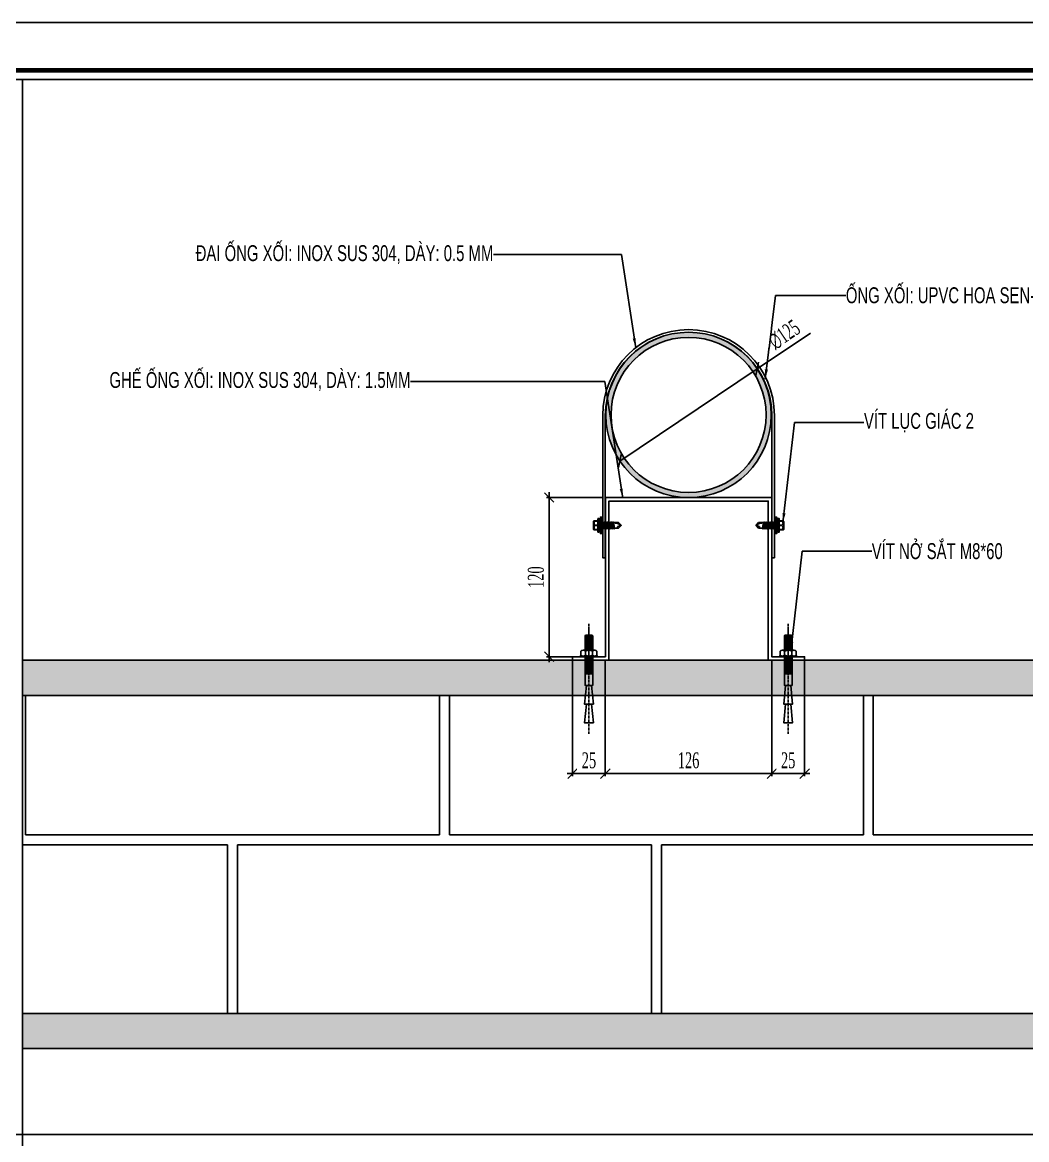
# Model space of a CAD drawing. Header units: inches. Extents: x 1359 to 46357, y -3807 to 191.
# Drawn here: x 24592.2 to 24781.7, y -900.3 to -689.3 of the extents above; entities that cross this region are included whole.
import ezdxf
from ezdxf.enums import TextEntityAlignment as Align

# ---------------------------------------------------------------- set-up
doc = ezdxf.new("R2010")
doc.units = ezdxf.units.IN
doc.header["$MEASUREMENT"] = 0
doc.linetypes.add('CENTER2', pattern=[28.575, 19.05, -3.175, 3.175, -3.175])
for name, color, linetype in [('2', 2, 'Continuous'), ('3', 3, 'Continuous'), ('7', 7, 'Continuous'), ('CAUTAO', 7, 'Continuous'), ('DIM', 8, 'Continuous'), ('flashing', 6, 'Continuous'), ('STRUCTURE', 1, 'Continuous')]:
    doc.layers.add(name, color=color, linetype=linetype)
doc.styles.add('ST1', font='vntimeh.shx', dxfattribs={"width": 0.6})
doc.styles.add('ST1H', font='vnshxh.shx', dxfattribs={"width": 0.7})
doc.styles.add('ST4', font='VHARIALN.TTF')
doc.dimstyles.new('3', dxfattribs={"dimtxt": 3.5, "dimasz": 1.8, "dimexe": 1, "dimexo": 0, "dimgap": 1, "dimtad": 1, "dimdec": 0, "dimlfac": 3, "dimzin": 0, "dimdsep": 46, "dimtxsty": 'ST1H', "dimblk": 'OBLIQUE', "dimcen": 1, "dimdle": 1, "dimclrd": 8, "dimclre": 8, "dimclrt": 3, "dimadec": 0, "dimazin": 0, "dimtfac": 1, "dimtdec": 0, "dimtix": 1, "dimtofl": 0, "dimtmove": 1, "dimatfit": 3, "dimfxl": 0.18, "dimtfill": 1, "dimtolj": 1, "dimtzin": 0, "dimlwd": -1, "dimlwe": -1, "dimarcsym": 1})
doc.dimstyles.new('4', dxfattribs={"dimtxt": 3, "dimasz": 1.8, "dimexe": 0.5, "dimexo": 0.5, "dimgap": 1, "dimtad": 1, "dimdec": 0, "dimlfac": 4, "dimzin": 0, "dimdsep": 46, "dimtxsty": 'ST1', "dimblk": 'OBLIQUE', "dimcen": 1, "dimdle": 1, "dimclrd": 8, "dimclre": 8, "dimclrt": 3, "dimadec": 0, "dimazin": 0, "dimtfac": 1, "dimtdec": 0, "dimtix": 1, "dimtmove": 0, "dimatfit": 3, "dimfxl": 0.18, "dimtfill": 1, "dimtolj": 1, "dimtzin": 0, "dimlwd": -1, "dimlwe": -1, "dimarcsym": 1})

# ---------------------------------------------------------------- blocks, each defined once
blk = doc.blocks.new('A2SBCVN-D')
at = {"layer": '2', "color": 157, "linetype": 'Continuous'}
blk.add_lwpolyline([(0, 420), (594, 420), (594, 0), (0, 0)], close=True, dxfattribs=at)
at = {"layer": '2', "color": 167, "linetype": 'Continuous', "const_width": 0.871}
blk.add_lwpolyline([(10.59, 9.07), (583.41, 9.07), (583.41, 410.93), (10.59, 410.93)], close=True, dxfattribs=at)
at = {"layer": '2', "color": 147, "linetype": 'Continuous'}
blk.add_lwpolyline([(12.33, 10.81), (581.67, 10.81), (581.67, 409.19), (12.33, 409.19)], close=True, dxfattribs=at)
at = {"layer": '3', "ltscale": 0.5, "style": 'ST4'}
for tag, p in [('TENBANVE', (551.34, 319.39)), ('STT', (569.26, 24.56))]:
    blk.add_attdef(tag, text='', height=3, dxfattribs=at).set_placement(p, align=Align.MIDDLE_CENTER)
blk = doc.blocks.new('Short_Self_drilling')
at = {"layer": 'STRUCTURE', "color": 1, "linetype": 'Continuous'}
for p, q in [((6.43, 1.74), (-6.43, 1.73)), ((5.14, 3.76), (-5.14, 3.75)), ((-2.57, 2.9), (-5.14, 2.9)), ((-3.43, 3.75), (-3.43, 6.75)), ((3, 7.19), (-3, 7.18)), ((2.57, 2.9), (-2.57, 2.9)), ((-2.14, 2.8), (-2.14, 2.9)), ((6.25, 0), (0, 0)), ((2.15, 2.8), (2.15, 2.9)), ((2.16, -0.5), (2.15, 0.01)), ((5.14, 2.9), (2.57, 2.9)), ((3.43, 3.76), (3.42, 6.76)), ((2.99, -1.17), (-2.7, -0.23)), ((2.99, -2.7), (-2.7, -1.76)), ((2.99, -4.23), (-2.7, -3.28)), ((2.99, -5.75), (-2.7, -4.81)), ((2.99, -7.28), (-2.7, -6.33)), ((-1.91, -7.99), (-2.7, -7.86)), ((-2.14, -1.38), (-2.14, -0.87)), ((-2.14, -2.91), (-2.14, -2.39)), ((-2.14, -4.43), (-2.14, -3.92)), ((-2.13, -5.96), (-2.14, -5.44)), ((-2.14, -12.33), (-2.14, -8.48)), ((-2.13, -7.49), (-2.13, -6.97)), ((3, -8.8), (-1.14, -8.12)), ((2.16, -2.03), (2.16, -1.51)), ((2.16, -3.55), (2.16, -3.04)), ((2.16, -5.08), (2.16, -4.56)), ((2.16, -6.6), (2.16, -6.09)), ((2.16, -8.13), (2.16, -7.61)), ((2.15, -12.31), (2.15, -9.14))]:
    blk.add_line(p, q, dxfattribs=at)
blk.add_lwpolyline([(6.43, 1.31), (6.43, 1.74), (2.14, 2.81), (-2.14, 2.8), (-6.43, 1.73), (-6.43, 1.3)], close=True, dxfattribs=at)
for points in [[(-6.43, 1.3, -0.088869), (-6.25, 0), (0, 0)], [(-0.13, 3.76), (-0.33, 6.23, 0.338878), (-3.14, 6.23), (-3.33, 3.75)], [(3.3, 3.76), (3.1, 6.23, 0.338878), (0.29, 6.23), (0.1, 3.76)], [(-0.08, -14.04), (-1.04, -12.24, -0.148657), (-1.4, -11.2), (-1.95, -7.72, -0.815006), (-1.21, -7.77, 0.150833), (-0.85, -8.68)], [(2.15, -12.31), (0.17, -14.24, -0.333596), (-0.17, -14.24), (-2.14, -12.33)], [(2.15, -12.31), (1.71, -11.7, 0.52242), (0.88, -11.71), (-0.17, -14.24)]]:
    blk.add_lwpolyline(points, format="xyb", dxfattribs=at)
for points in [[(2.99, -1.17), (2.16, -1.51), (-2.14, -0.85), (-2.7, -0.23), (-2.36, 0)], [(2.99, -2.7), (2.16, -3.04), (-2.14, -2.37), (-2.7, -1.76), (-2.14, -1.38), (2.16, -2.03), (2.99, -2.7)], [(2.99, -4.23), (2.16, -4.56), (-2.14, -3.9), (-2.7, -3.28), (-2.14, -2.91), (2.16, -3.55), (2.99, -4.23)], [(2.99, -5.75), (2.16, -6.09), (-2.14, -5.43), (-2.7, -4.81), (-2.14, -4.43), (2.16, -5.08), (2.99, -5.75)], [(2.99, -7.28), (2.16, -7.62), (-2.14, -6.95), (-2.7, -6.33), (-2.13, -5.96), (2.16, -6.6), (2.99, -7.28)], [(-1.82, -8.53), (-2.14, -8.48), (-2.7, -7.86), (-2.13, -7.49), (-1.83, -7.53)], [(-1.26, -7.62), (2.16, -8.13), (3, -8.8)], [(-1.18, 0), (2.16, -0.5), (2.99, -1.17)], [(3, -8.8), (2.16, -9.14), (-0.85, -8.68)]]:
    blk.add_lwpolyline(points, dxfattribs=at)
for centre, radius, start, end in [((-4.99, 3.32), 0.455, 109.79487, 250.26739), ((-3, 6.75), 0.429, 90.03113, 180.03113), ((3, 6.76), 0.429, 0.03113, 90.03113), ((5.07, 3.33), 0.435, 279.72757, 80.33469), ((9.99, 0.17), 3.74, 162.29632, 182.61031)]:
    blk.add_arc(centre, radius, start, end, dxfattribs=at)
blk = doc.blocks.new('_Oblique')
at = {"color": 0, "linetype": 'ByBlock', "lineweight": -2}
blk.add_line((-0.5, -0.5), (0.5, 0.5), dxfattribs=at)
blk = doc.blocks.new('*D320')
at = {"color": 8, "linetype": 'Continuous', "transparency": 16777216}
for p in [(24740.91, -748), (24704.94, -772.17)]:
    blk.add_line(p, (24730.85, -754.76), dxfattribs=at)
at = {"layer": 'Defpoints', "color": 0, "transparency": 16777216}
for p in [(24730.85, -754.76), (24704.94, -772.17)]:
    blk.add_point(p, dxfattribs=at)
at = {"color": 8, "transparency": 16777216, "xscale": 1.8, "yscale": 1.8, "zscale": 1.8}
for p, rotation in [((24730.85, -754.76), 213.9098192817497), ((24704.94, -772.17), 33.90981928174972)]:
    blk.add_blockref('_Oblique', p, dxfattribs=dict(at, rotation=rotation))
at = {"color": 3, "transparency": 16777216, "insert": (24735.98, -748.3), "char_height": 3, "attachment_point": 5, "rotation": 33.9098, "style": 'ST1', "bg_fill": 3, "box_fill_scale": 1.25, "bg_fill_color": 256, "bg_fill_true_color": 13158600, "bg_fill_transparency": 5910819}
blk.add_mtext('\\A1;∅125', dxfattribs=at)
blk = doc.blocks.new('*D321')
at = {"color": 8, "linetype": 'Continuous', "transparency": 16777216}
for p, q in [((24691.59, -778.07), (24691.59, -810.13)), ((24701.69, -779.07), (24691.09, -779.07)), ((24701.69, -809.13), (24691.09, -809.13))]:
    blk.add_line(p, q, dxfattribs=at)
at = {"layer": 'Defpoints', "color": 0, "transparency": 16777216}
for p in [(24702.19, -779.07), (24691.59, -809.13), (24702.19, -809.13)]:
    blk.add_point(p, dxfattribs=at)
at = {"color": 8, "transparency": 16777216, "xscale": 1.8, "yscale": 1.8, "zscale": 1.8}
for p, rotation in [((24691.59, -779.07), 90), ((24691.59, -809.13), 270)]:
    blk.add_blockref('_Oblique', p, dxfattribs=dict(at, rotation=rotation))
at = {"color": 3, "transparency": 16777216, "insert": (24689.09, -794.1), "char_height": 3, "attachment_point": 5, "rotation": 90, "style": 'ST1', "bg_fill": 3, "box_fill_scale": 1.25, "bg_fill_color": 256, "bg_fill_true_color": 13158600, "bg_fill_transparency": 11234246}
blk.add_mtext('\\A1;120', dxfattribs=at)
blk = doc.blocks.new('A$Cb70e0635')
at = {"layer": '7'}
h = blk.add_hatch(dxfattribs=at)
h.set_pattern_fill('ANSI31', color=252, scale=4.363636, angle=270, style=0)
h.set_pattern_definition([(315, (273844.77137, -332343.17117), (0.3856946079, 0.3856946079), [])])
h.paths.add_polyline_path([(20.66, 7.71), (20.66, 5.64), (31.39, 5.64), (31.39, 7.71)])
h.paths.add_polyline_path([(31.39, 3.57), (31.39, 5.64), (20.66, 5.64), (20.66, 3.57)])
h.paths.add_polyline_path([(7.46, 5.64), (7.46, 3.57), (16.48, 3.57), (16.48, 5.64)])
h.paths.add_polyline_path([(7.46, 7.71), (7.46, 5.64), (16.48, 5.64), (16.48, 7.71)])
for p, q in [((7.46, 8.04), (7.46, 3.24)), ((7.46, 7.71), (16.48, 7.71)), ((16.48, 2.02), (16.48, 9.26)), ((19.62, 10.63), (17.17, 10.63)), ((19.62, 7.9), (17.17, 7.9)), ((20.31, 2.02), (20.31, 9.26)), ((20.31, 2.02), (20.31, 9.26)), ((20.31, 2.02), (20.31, 9.26)), ((20.66, 7.71), (31.39, 7.71)), ((31.39, 8.04), (31.39, 3.24)), ((7.46, 3.57), (16.48, 3.57)), ((19.62, 3.38), (17.17, 3.38)), ((19.62, 0.65), (17.17, 0.65)), ((20.66, 3.57), (31.39, 3.57))]:
    blk.add_line(p, q, dxfattribs=at)
at = {"layer": '7', "color": 5}
blk.add_line((20.66, 5.64), (22.66, 5.64), dxfattribs=at)
at = {"layer": '7'}
for points in [[(16.48, 8.04), (7.46, 8.04), (7.13, 7.71), (7.13, 3.57), (7.46, 3.24), (16.48, 3.24)], [(20.31, 3.24), (38.74, 3.24), (38.74, 8.04), (20.66, 8.04)], [(38.74, 4.04), (50.48, 2.84), (50.48, 8.44), (38.74, 7.24)], [(50.48, 4.04), (62.21, 2.84), (62.21, 8.44), (50.48, 7.24)]]:
    blk.add_lwpolyline(points, dxfattribs=at)
blk.add_lwpolyline([(20.31, 11.28), (20.66, 11.28), (20.66, 0), (20.31, 0)], close=True, dxfattribs=at)
for centre, radius, start, end in [((18.18, 9.26), 1.7, 126.38296, 233.61704), ((20.5, 5.64), 4.03, 145.92786, 214.07214), ((18.61, 9.26), 1.7, 306.38296, 53.61704), ((16.28, 5.64), 4.03, 325.92786, 34.07214), ((18.18, 2.02), 1.7, 126.38296, 233.61704), ((18.61, 2.02), 1.7, 306.38296, 53.61704)]:
    blk.add_arc(centre, radius, start, end, dxfattribs=at)
at = {"layer": 'DIM', "color": 1, "linetype": 'CENTER2', "ltscale": 0.08}
blk.add_line((0, 5.64), (69.24, 5.64), dxfattribs=at)
blk = doc.blocks.new('*D322')
at = {"color": 8, "linetype": 'Continuous', "transparency": 16777216}
for p, q in [((24696, -809.63), (24696, -831.7)), ((24702.19, -809.63), (24702.19, -831.7)), ((24695, -831.2), (24703.19, -831.2))]:
    blk.add_line(p, q, dxfattribs=at)
at = {"layer": 'Defpoints', "color": 0, "transparency": 16777216}
for p in [(24696, -809.13), (24702.19, -809.13)]:
    blk.add_point(p, dxfattribs=at)
at = {"color": 8, "transparency": 16777216, "xscale": 1.8, "yscale": 1.8, "zscale": 1.8, "rotation": 180}
blk.add_blockref('_Oblique', (24696, -831.2), dxfattribs=at)
at = {"color": 8, "transparency": 16777216, "xscale": 1.8, "yscale": 1.8, "zscale": 1.8}
blk.add_blockref('_Oblique', (24702.19, -831.2), dxfattribs=at)
at = {"color": 3, "transparency": 16777216, "insert": (24699.1, -828.7), "char_height": 3, "attachment_point": 5, "style": 'ST1', "bg_fill": 3, "box_fill_scale": 1.25, "bg_fill_color": 256, "bg_fill_true_color": 13158600, "bg_fill_transparency": 16687644}
blk.add_mtext('\\A1;25', dxfattribs=at)
at = {"layer": 'Defpoints', "color": 0, "transparency": 16777216}
blk.add_point((24702.19, -831.2), dxfattribs=at)
blk = doc.blocks.new('*D323')
at = {"color": 8, "linetype": 'Continuous', "transparency": 16777216}
for p, q in [((24702.19, -809.63), (24702.19, -831.7)), ((24733.61, -809.63), (24733.61, -831.7)), ((24701.19, -831.2), (24734.61, -831.2))]:
    blk.add_line(p, q, dxfattribs=at)
at = {"layer": 'Defpoints', "color": 0, "transparency": 16777216}
for p in [(24702.19, -809.13), (24733.61, -809.13), (24733.61, -831.2)]:
    blk.add_point(p, dxfattribs=at)
at = {"color": 8, "transparency": 16777216, "xscale": 1.8, "yscale": 1.8, "zscale": 1.8, "rotation": 180}
blk.add_blockref('_Oblique', (24702.19, -831.2), dxfattribs=at)
at = {"color": 8, "transparency": 16777216, "xscale": 1.8, "yscale": 1.8, "zscale": 1.8}
blk.add_blockref('_Oblique', (24733.61, -831.2), dxfattribs=at)
at = {"color": 3, "transparency": 16777216, "insert": (24717.9, -828.7), "char_height": 3, "attachment_point": 5, "style": 'ST1', "bg_fill": 3, "box_fill_scale": 1.25, "bg_fill_color": 256, "bg_fill_true_color": 13158600, "bg_fill_transparency": 39868}
blk.add_mtext('\\A1;126', dxfattribs=at)
blk = doc.blocks.new('*D324')
at = {"color": 8, "linetype": 'Continuous', "transparency": 16777216}
for p, q in [((24733.61, -809.63), (24733.61, -831.7)), ((24739.8, -809.63), (24739.8, -831.7)), ((24732.61, -831.2), (24740.8, -831.2))]:
    blk.add_line(p, q, dxfattribs=at)
at = {"layer": 'Defpoints', "color": 0, "transparency": 16777216}
for p in [(24733.61, -809.13), (24739.8, -809.13)]:
    blk.add_point(p, dxfattribs=at)
at = {"color": 8, "transparency": 16777216, "xscale": 1.8, "yscale": 1.8, "zscale": 1.8, "rotation": 180}
blk.add_blockref('_Oblique', (24733.61, -831.2), dxfattribs=at)
at = {"color": 8, "transparency": 16777216, "xscale": 1.8, "yscale": 1.8, "zscale": 1.8}
blk.add_blockref('_Oblique', (24739.8, -831.2), dxfattribs=at)
at = {"color": 3, "transparency": 16777216, "insert": (24736.7, -828.7), "char_height": 3, "attachment_point": 5, "style": 'ST1', "bg_fill": 3, "box_fill_scale": 1.25, "bg_fill_color": 256, "bg_fill_true_color": 13158600, "bg_fill_transparency": 39868}
blk.add_mtext('\\A1;25', dxfattribs=at)
at = {"layer": 'Defpoints', "color": 0, "transparency": 16777216}
blk.add_point((24739.8, -831.2), dxfattribs=at)
blk = doc.blocks.new('*D325')
at = {"color": 8, "linetype": 'Continuous', "transparency": 16777216}
for p, q in [((24691.59, -778.07), (24691.59, -810.13)), ((24701.69, -779.07), (24691.09, -779.07)), ((24701.69, -809.13), (24691.09, -809.13))]:
    blk.add_line(p, q, dxfattribs=at)
at = {"layer": 'Defpoints', "color": 0, "transparency": 16777216}
for p in [(24702.19, -779.07), (24691.59, -809.13), (24702.19, -809.13)]:
    blk.add_point(p, dxfattribs=at)
at = {"color": 8, "transparency": 16777216, "xscale": 1.8, "yscale": 1.8, "zscale": 1.8}
for p, rotation in [((24691.59, -779.07), 90), ((24691.59, -809.13), 270)]:
    blk.add_blockref('_Oblique', p, dxfattribs=dict(at, rotation=rotation))
at = {"color": 3, "transparency": 16777216, "insert": (24689.09, -794.1), "char_height": 3, "attachment_point": 5, "rotation": 90, "style": 'ST1', "bg_fill": 3, "box_fill_scale": 1.25, "bg_fill_color": 256, "bg_fill_true_color": 13158600, "bg_fill_transparency": 0}
blk.add_mtext('\\A1;120', dxfattribs=at)

msp = doc.modelspace()

# ---------------------------------------------------------------- hatches: boundary and pattern name
h = msp.add_hatch()
h.set_pattern_fill('AR-SAND', color=8, scale=2, angle=90, style=0)
h.set_pattern_definition([(232.5, (-28573.8927, 301956.843), (-3.853647538, 0.125986716), [0, -3.04, 0, -3.4, 0, -3.25]), (262.5, (-28573.8927, 301956.843), (-5.64429213, -3.53955341), [0, -1.64, 0, -2.74, 0, -1.05]), (302.5, (-28573.8927, 301959.303), (-0.011318107, -6.228283724), [0, -1, 0, -3.6, 0, -4.7]), (312.5, (-28573.8927, 301959.303), (-1.75535113, -6.01225321), [0, -0.5, 0, -2.36, 0, -2.7])])
h.paths.add_polyline_path([(24846.5121, -816.4628), (24846.5121, -809.7961), (24592.1676, -809.7961), (24592.1676, -816.4628)])
h = msp.add_hatch()
h.set_pattern_fill('AR-B816C', color=8, scale=5, style=0)
h.set_pattern_definition([(0, (-275927.27, -36562.79), (40, -40), [78.125, -1.875]), (0, (-275967.27, -36564.664), (40, -40), [78.125, -1.875]), (270, (-275927.27, -36562.79), (-40, -40), [-41.875, 38.125]), (270, (-275929.147, -36562.79), (-40, -40), [-41.875, 38.125])])
h.paths.add_polyline_path([(24592.1676, -816.4628), (24592.1676, -876.4628), (24846.5121, -876.4628), (24846.5121, -816.4628)])
h = msp.add_hatch()
h.set_pattern_fill('AR-SAND', color=8, scale=2, angle=90, style=0)
h.set_pattern_definition([(127.5, (-670.6547, 637.388), (-3.85364754, -0.1259867), [0, -3.04, 0, -3.4, 0, -3.25]), (97.5, (-670.6547, 637.388), (-5.6442921, 3.5395534), [0, -1.64, 0, -2.74, 0, -1.05]), (57.5, (-670.6547, 634.928), (-0.0113181, 6.22828372), [0, -1, 0, -3.6, 0, -4.7]), (47.5, (-670.6547, 634.928), (-1.7553511, 6.0122532), [0, -0.5, 0, -2.36, 0, -2.7])])
h.paths.add_polyline_path([(24846.5121, -883.1295), (24846.5121, -876.4628), (24592.1676, -876.4628), (24592.1676, -883.1295)])
at = {"layer": 'flashing'}
h = msp.add_hatch(color=0, dxfattribs=at)
h.paths.add_polyline_path([(24702.2886, -763.4642, 1), (24733.5062, -763.4642, 1)])
h.paths.add_polyline_path([(24732.5306, -763.4642, -1), (24703.2642, -763.4642, -1)], flags=16)

# ---------------------------------------------------------------- linework, layer by layer
at = {"color": 8}
for points in [[(24337.8231, -700.1506), (24846.5121, -700.1506), (24846.5121, -1098.5305), (24337.8231, -1098.5305)], [(24337.8231, -700.1506), (24846.5121, -700.1506), (24846.5121, -899.3405), (24337.8231, -899.3405)], [(24592.1676, -809.7962), (24592.1676, -816.4628), (24846.5121, -816.4628), (24846.5121, -809.7961)], [(24846.5121, -809.7962), (24846.5121, -883.1295), (24592.1676, -883.1295), (24592.1676, -809.7962)], [(24592.1676, -816.4628), (24592.1676, -876.4628), (24846.5121, -876.4628), (24846.5121, -816.4628)], [(24592.1676, -899.3405), (24846.5121, -899.3405), (24846.5121, -1098.5305), (24592.1676, -1098.5305)]]:
    msp.add_lwpolyline(points, close=True, dxfattribs=at)
at = {"layer": '2', "color": 1}
msp.add_lwpolyline([(24695.997, -809.7962), (24702.863, -809.7962), (24702.863, -779.7426), (24732.9359, -779.7426), (24732.9359, -809.7962), (24739.8019, -809.7962), (24739.8019, -809.1265), (24733.6055, -809.1265), (24733.6055, -779.0729), (24702.1934, -779.0729), (24702.1934, -809.1265), (24695.997, -809.1265)], close=True, dxfattribs=at)
at = {"layer": '7', "color": 8}
msp.add_lwpolyline([(24846.5121, -809.7961), (24846.5121, -883.1295), (24592.1676, -883.1295), (24592.1676, -809.7962)], close=True, dxfattribs=at)
at = {"layer": 'CAUTAO', "color": 8}
msp.add_lwpolyline([(24337.8231, -700.1506), (24846.5121, -700.1506), (24846.5121, -1098.5305), (24337.8231, -1098.5305)], close=True, dxfattribs=at)
at = {"layer": 'flashing'}
msp.add_lwpolyline([(24734.1042, -763.5635), (24734.1042, -789.9379), (24734.1042, -789.9379), (24734.1042, -790.4366), (24733.6055, -790.4366), (24733.6055, -763.5635, 1), (24702.1893, -763.5635), (24702.1897, -790.4366), (24701.691, -790.4366), (24701.691, -789.9379), (24701.691, -789.9379), (24701.6906, -763.5635, -1)], format="xyb", close=True, dxfattribs=at)
for radius in [15.6088, 14.6332]:
    msp.add_circle((24717.8974, -763.4642), radius, dxfattribs=at)

# ---------------------------------------------------------------- block references
at = {"color": 1, "yscale": 0.2439299829238735, "zscale": 0.2439299830604177}
for p, xscale, rotation in [((24701.6947, -784.3169), -0.2439299831129721, 90.03112737979109), ((24734.1042, -784.3169), 0.2439299831129721, 269.968872620209)]:
    msp.add_blockref('Short_Self_drilling', p, dxfattribs=dict(at, xscale=xscale, rotation=rotation))
at = {"color": 9, "xscale": 0.2999999998137355, "yscale": 0.3000000000465661, "zscale": 0.2999999999999999, "rotation": 270}
msp.add_blockref('A$Cb70e0635', (24735.0117, -802.929), dxfattribs=at)
at = {"layer": '2'}
msp.add_blockref('A2SBCVN-D', (24325.492, -1109.3405), dxfattribs=at)

# ---------------------------------------------------------------- next in the draw order: texts
at = {"layer": '3', "char_height": 3, "style": 'ST1H', "bg_fill": 2}
for s, insert, attachment_point in [('\\A1;§AI èNG XèI: inox sus 304, dµy: 0.5 mm', (24681.0562, -733.2), 6), ('\\A1;èng xèi: Upvc HOA SEN-d125 c1', (24747.5806, -740.8878), 4), ('\\A1;GHÕ èNG XèI: inox sus 304, DµY: 1.5MM', (24665.4047, -757.1515), 6), ('\\A1;VÝT LôC GI¸C 2 ', (24751.0033, -764.924), 4), ('\\A1;VÝT në s¾t m8*60', (24752.4721, -789.2112), 4)]:
    msp.add_mtext(s, dxfattribs=dict(at, insert=insert, attachment_point=attachment_point))

# ---------------------------------------------------------------- next in the draw order: dimensions: what is measured, and where the dimension line sits
at = {"color": 8}
dim = msp.add_diameter_dim_2p(p1=(24704.9434, -772.1721), p2=(24730.8514, -754.7562), dimstyle='4', dxfattribs=at)
dim.commit()
dim.dimension.update_dxf_attribs({"geometry": '*D320', "text_midpoint": (24735.9774, -748.298)})

# ---------------------------------------------------------------- next in the draw order: leaders
at = {"color": 9}
for points in [[(24707.9182, -750.7934), (24705.2479, -733.2), (24681.0562, -733.2)], [(24732.3609, -756.6956), (24734.3166, -740.8878), (24747.5806, -740.8878)], [(24705.4756, -779.2018), (24702.0659, -757.1515), (24665.4047, -757.1515)], [(24735.7137, -783.7898), (24737.8764, -764.924), (24751.0033, -764.924)]]:
    msp.add_leader(points, dimstyle='3', override={"dimgap": 1, "dimtad": 0}, dxfattribs=at)

# ---------------------------------------------------------------- next in the draw order: dimensions: what is measured, and where the dimension line sits
at = {"color": 8}
dim = msp.add_linear_dim(base=(24691.5904, -809.1265), p1=(24702.1934, -779.0729), p2=(24702.1934, -809.1265), angle=90, dimstyle='4', dxfattribs=at)
dim.commit()
dim.dimension.update_dxf_attribs({"geometry": '*D321', "text_midpoint": (24689.0904, -794.0997)})

# ---------------------------------------------------------------- next in the draw order: block references
at = {"color": 9, "xscale": 0.2999999998137355, "yscale": 0.3000000000465661, "zscale": 0.2999999999999999, "rotation": 270}
msp.add_blockref('A$Cb70e0635', (24697.4032, -802.929), dxfattribs=at)

# ---------------------------------------------------------------- next in the draw order: dimensions: what is measured, and where the dimension line sits
at = {"color": 8}
dim = msp.add_linear_dim(base=(24702.1934, -831.198), p1=(24695.997, -809.1265), p2=(24702.1934, -809.1265), dimstyle='4', dxfattribs=at)
dim.commit()
dim.dimension.update_dxf_attribs({"geometry": '*D322', "text_midpoint": (24699.0952, -828.698)})

# ---------------------------------------------------------------- next in the draw order: dimensions: what is measured, and where the dimension line sits
dim = msp.add_linear_dim(base=(24733.6055, -831.198), p1=(24702.1934, -809.1265), p2=(24733.6055, -809.1265), dimstyle='4', dxfattribs=at)
dim.commit()
dim.dimension.update_dxf_attribs({"geometry": '*D323', "text_midpoint": (24717.8994, -828.698)})

# ---------------------------------------------------------------- next in the draw order: dimensions: what is measured, and where the dimension line sits
dim = msp.add_linear_dim(base=(24691.5904, -809.1265), p1=(24702.1934, -779.0729), p2=(24702.1934, -809.1265), angle=90, dimstyle='4', dxfattribs=at)
dim.commit()
dim.dimension.update_dxf_attribs({"geometry": '*D325', "text_midpoint": (24689.0904, -794.0997)})
dim = msp.add_linear_dim(base=(24739.8019, -831.198), p1=(24733.6055, -809.1265), p2=(24739.8019, -809.1265), dimstyle='4', dxfattribs=at)
dim.commit()
dim.dimension.update_dxf_attribs({"geometry": '*D324', "text_midpoint": (24736.7037, -828.698)})

# ---------------------------------------------------------------- next in the draw order: linework, layer by layer
msp.add_lwpolyline([(24592.1676, -700.1506), (24846.5121, -700.1506), (24846.5121, -899.3405), (24592.1676, -899.3405)], close=True, dxfattribs=at)

# ---------------------------------------------------------------- next in the draw order: leaders
at = {"color": 9}
msp.add_leader([(24737.1825, -808.0769), (24739.3453, -789.2112), (24752.4721, -789.2112)], dimstyle='3', override={"dimgap": 1, "dimtad": 0}, dxfattribs=at)

doc.saveas('drawing.dxf')
